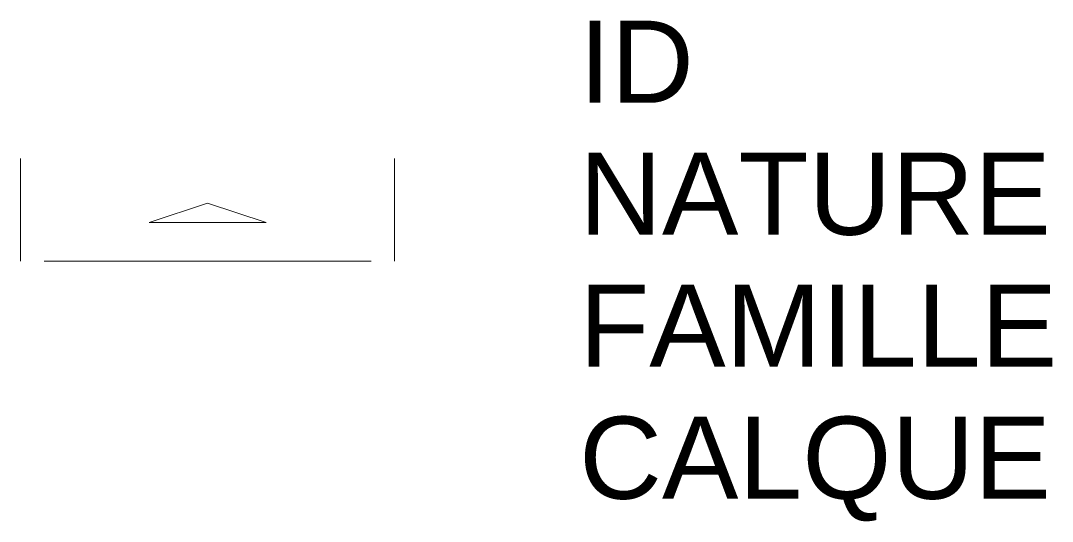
# Model space of a CAD drawing. Header units: metres. Extents: x 3100.59 to 3103.1, y 1733.29 to 1734.5.
import ezdxf

# ---------------------------------------------------------------- set-up
doc = ezdxf.new("R2010")
doc.units = ezdxf.units.M
doc.linetypes.add('Socle_Continu', pattern=[2.5, 2.5, 0])
doc.layers.add('CLOTU_SCS', color=212, linetype='Socle_Continu', lineweight=13)
doc.styles.get("Standard").update_dxf_attribs({"font": 'arial.ttf'})

msp = doc.modelspace()

# ---------------------------------------------------------------- linework, layer by layer
at = {"layer": 'CLOTU_SCS', "linetype": 'Socle_Continu'}
for p, q in [((3100.5868, 1733.919), (3100.5868, 1734.169)), ((3101.4974, 1734.169), (3101.4974, 1733.919)), ((3101.0421, 1734.0597), (3100.8998, 1734.0128)), ((3101.1844, 1734.0128), (3101.0421, 1734.0597)), ((3100.8998, 1734.0128), (3101.1844, 1734.0128)), ((3100.6437, 1733.919), (3101.4405, 1733.919))]:
    msp.add_line(p, q, dxfattribs=at)

# ---------------------------------------------------------------- texts
at = {"layer": 'CLOTU_SCS', "linetype": 'Socle_Continu', "flags": 9}
for tag, p, s in [('ID', (3101.9466, 1734.3043), 'SP_1161'), ('NATURE', (3101.9466, 1733.9831), 'Portail - portillon'), ('FAMILLE', (3101.9466, 1733.6618), 'Clôture'), ('CALQUE', (3101.9466, 1733.3405), 'CLOTU_SCS')]:
    msp.add_attdef(tag, p, s, height=0.2, dxfattribs=at)

doc.saveas('drawing.dxf')
